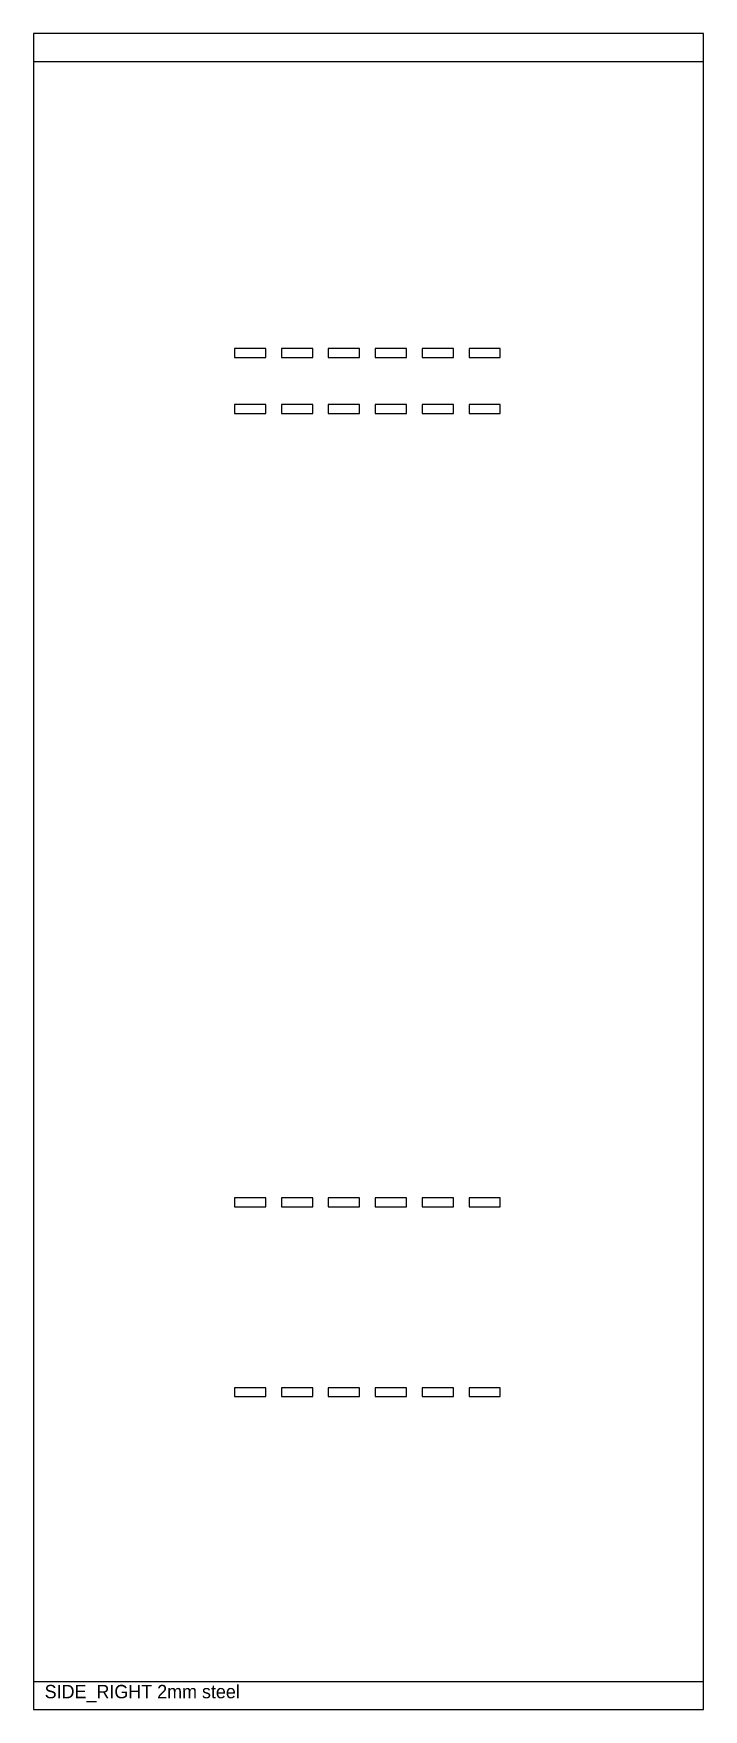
# Model space of a CAD drawing. Header units: millimetres. Extents: x 0 to 600, y 0 to 1500.
import ezdxf

# ---------------------------------------------------------------- set-up
doc = ezdxf.new("R2010")
doc.units = ezdxf.units.MM
for name, color, linetype in [('BEND', 3, 'Continuous'), ('CUT', 1, 'Continuous'), ('ENGRAVE', 5, 'Continuous')]:
    doc.layers.add(name, color=color, linetype=linetype)

msp = doc.modelspace()

# ---------------------------------------------------------------- linework, layer by layer
at = {"layer": 'BEND'}
for p, q in [((0, 1475), (600, 1475)), ((0, 25), (600, 25))]:
    msp.add_line(p, q, dxfattribs=at)
at = {"layer": 'CUT'}
for points in [[(0, 0), (600, 0), (600, 1500), (0, 1500)], [(180, 1210), (208, 1210), (208, 1218), (180, 1218)], [(222, 1210), (250, 1210), (250, 1218), (222, 1218)], [(264, 1210), (292, 1210), (292, 1218), (264, 1218)], [(306, 1210), (334, 1210), (334, 1218), (306, 1218)], [(348, 1210), (376, 1210), (376, 1218), (348, 1218)], [(390, 1210), (418, 1210), (418, 1218), (390, 1218)], [(180, 1160), (208, 1160), (208, 1168), (180, 1168)], [(222, 1160), (250, 1160), (250, 1168), (222, 1168)], [(264, 1160), (292, 1160), (292, 1168), (264, 1168)], [(306, 1160), (334, 1160), (334, 1168), (306, 1168)], [(348, 1160), (376, 1160), (376, 1168), (348, 1168)], [(390, 1160), (418, 1160), (418, 1168), (390, 1168)], [(180, 450), (208, 450), (208, 458), (180, 458)], [(222, 450), (250, 450), (250, 458), (222, 458)], [(264, 450), (292, 450), (292, 458), (264, 458)], [(306, 450), (334, 450), (334, 458), (306, 458)], [(348, 450), (376, 450), (376, 458), (348, 458)], [(390, 450), (418, 450), (418, 458), (390, 458)], [(180, 280), (208, 280), (208, 288), (180, 288)], [(222, 280), (250, 280), (250, 288), (222, 288)], [(264, 280), (292, 280), (292, 288), (264, 288)], [(306, 280), (334, 280), (334, 288), (306, 288)], [(348, 280), (376, 280), (376, 288), (348, 288)], [(390, 280), (418, 280), (418, 288), (390, 288)]]:
    msp.add_lwpolyline(points, close=True, dxfattribs=at)

# ---------------------------------------------------------------- texts
at = {"layer": 'ENGRAVE'}
msp.add_text('SIDE_RIGHT 2mm steel', height=12, dxfattribs=at).set_placement((10, 10))

doc.saveas('drawing.dxf')
